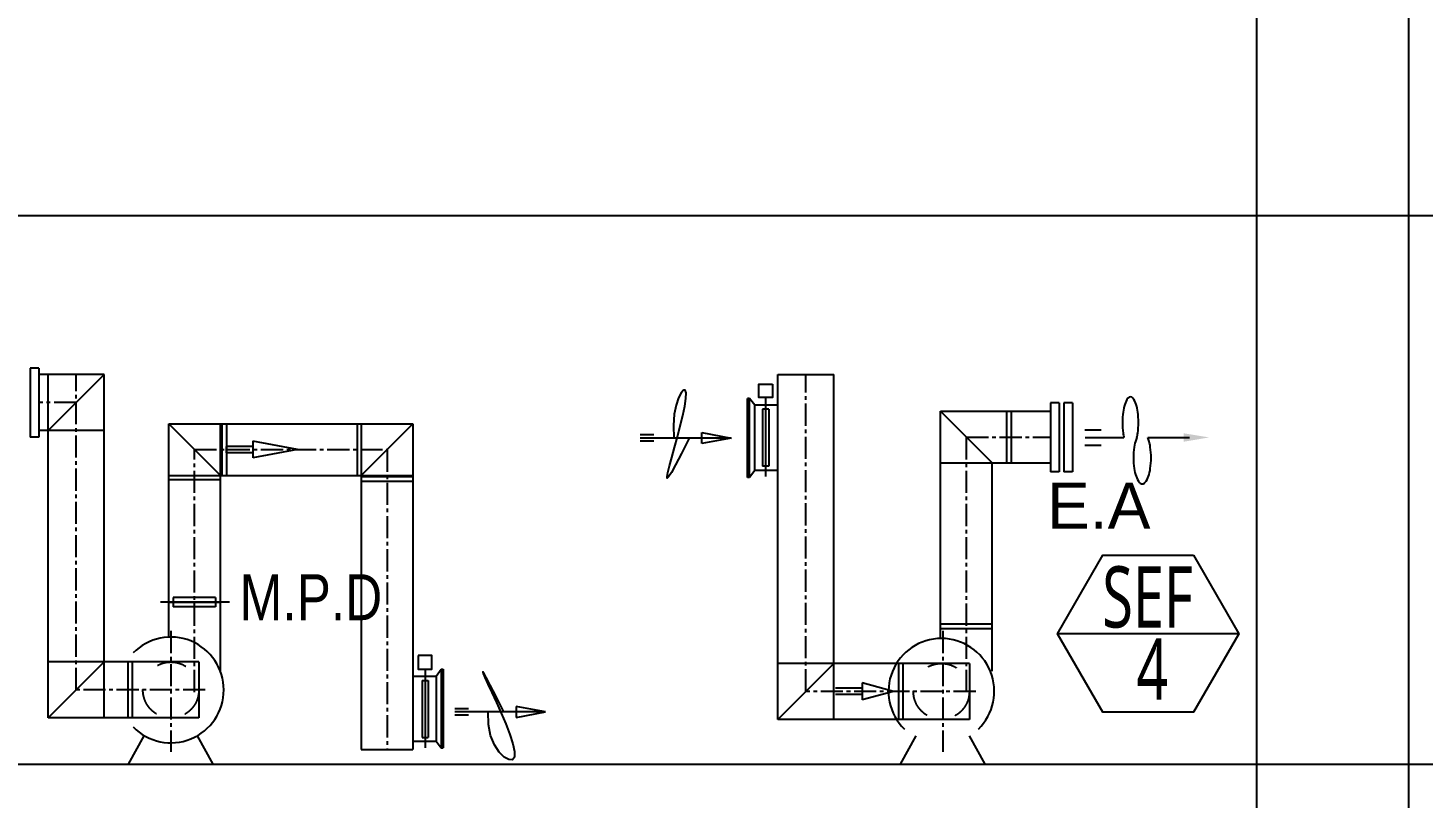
# Model space of a CAD drawing. Header units: millimetres. Extents: x 8533 to 164433, y 5768 to 115327.
# Drawn here: x 21347 to 33168, y 32986 to 39510 of the extents above; entities that cross this region are included whole.
import ezdxf
from ezdxf.enums import TextEntityAlignment as Align

# ---------------------------------------------------------------- set-up
doc = ezdxf.new("R2010")
doc.units = ezdxf.units.MM
doc.header["$LTSCALE"] = 250
doc.linetypes.add('CENTER2', pattern=[1.125, 0.75, -0.125, 0.125, -0.125])
doc.linetypes.add('HIDDEN', pattern=[2, 1, -1])
for name, color, linetype in [('ARC', 8, 'Continuous'), ('OUT', 4, 'Continuous'), ('p', 3, 'Continuous'), ('st', 4, 'Continuous'), ('text', 3, 'Continuous'), ('전실제연_인버터', 3, 'Continuous')]:
    doc.layers.add(name, color=color, linetype=linetype)
doc.styles.get("Standard").update_dxf_attribs({"font": ''})
doc.styles.add('STYLE1', font='arial.ttf')
doc.styles.get('Standard').set_extended_font_data('Malgun Gothic')

msp = doc.modelspace()

# ---------------------------------------------------------------- linework, layer by layer
at = {"layer": 'ARC'}
for p, q in [((17208, 37921), (130283, 37921)), ((19211, 33274), (124754, 33274))]:
    msp.add_line(p, q, dxfattribs=at)
at = {"layer": 'OUT'}
for p, q in [((27461, 36370), (27445, 36370)), ((27445, 35702), (27445, 36370)), ((27505, 36313), (27461, 36370)), ((27461, 35702), (27461, 36370)), ((27702, 36313), (27505, 36313)), ((27505, 35761), (27505, 36313)), ((27598, 36378), (27598, 35709)), ((27624, 36281), (27572, 36281)), ((27572, 36281), (27572, 35798)), ((27624, 36281), (27624, 35798)), ((27461, 35702), (27445, 35702)), ((27505, 35761), (27461, 35702)), ((27702, 35761), (27505, 35761)), ((27624, 35798), (27572, 35798)), ((24713, 34079), (24713, 33411)), ((24805, 34020), (24850, 34079)), ((24850, 34079), (24866, 34079)), ((24850, 34079), (24850, 33411)), ((24866, 34079), (24866, 33411)), ((24609, 34020), (24805, 34020)), ((24687, 33983), (24687, 33500)), ((24687, 33983), (24739, 33983)), ((24739, 33983), (24739, 33500)), ((24805, 34020), (24805, 33468)), ((24609, 33468), (24805, 33468)), ((24687, 33500), (24739, 33500)), ((24805, 33468), (24850, 33411)), ((24850, 33411), (24866, 33411))]:
    msp.add_line(p, q, dxfattribs=at)
at = {"layer": 'OUT', "color": 1, "linetype": 'Continuous'}
msp.add_line((31606, 34378, 0), (30070, 34378, 0), dxfattribs=at)
at = {"layer": 'OUT', "elevation": 0}
for points in [[(27655, 36493), (27655, 36378), (27540, 36378), (27540, 36493)], [(24655, 34195), (24655, 34079), (24771, 34079), (24771, 34195)]]:
    msp.add_lwpolyline(points, close=True, dxfattribs=at)
at = {"layer": 'OUT', "color": 1, "linetype": 'Continuous', "elevation": 0}
msp.add_lwpolyline([(31222, 35043), (31606, 34378), (31222, 33713), (30454, 33713), (30070, 34378), (30454, 35043)], close=True, dxfattribs=at)
at = {"layer": 'p', "color": 4, "linetype": 'Continuous'}
msp.add_line((33048, 15017), (33048, 91126), dxfattribs=at)
at = {"layer": 'p', "color": 1}
for p, q in [((26652, 36062), (26535, 36062)), ((27305, 36036), (26535, 36036)), ((26652, 36010), (26535, 36010)), ((25080, 33742), (24964, 33742)), ((25733, 33716), (24964, 33716)), ((25080, 33690), (24964, 33690))]:
    msp.add_line(p, q, dxfattribs=at)
at = {"layer": 'p', "color": 1, "linetype": 'Continuous'}
for p, q in [((27056, 36082), (27305, 36036)), ((27056, 35989), (27056, 36082)), ((27305, 36036), (27056, 35989)), ((25485, 33763), (25485, 33670)), ((25733, 33716), (25485, 33763)), ((25485, 33670), (25733, 33716))]:
    msp.add_line(p, q, dxfattribs=at)
at = {"layer": 'p', "color": 1}
for points in [[(26951, 36036), (26885, 35906), (26835, 35810), (26799, 35744), (26776, 35707), (26764, 35697), (26763, 35710), (26769, 35745), (26783, 35800), (26802, 35871), (26825, 35955), (26850, 36046), (26874, 36138), (26895, 36226), (26912, 36306), (26922, 36372), (26924, 36418), (26916, 36441), (26901, 36440), (26881, 36418), (26859, 36376), (26839, 36315), (26824, 36237), (26816, 36143), (26819, 36036)], [(25380, 33716), (25314, 33846), (25264, 33942), (25230, 34008), (25209, 34045), (25201, 34055), (25205, 34042), (25220, 34007), (25245, 33952), (25278, 33881), (25317, 33797), (25357, 33706), (25396, 33614), (25430, 33526), (25456, 33446), (25470, 33380), (25470, 33334), (25452, 33311), (25421, 33312), (25382, 33334), (25340, 33376), (25300, 33437), (25268, 33515), (25249, 33609), (25248, 33716)], [(25380, 33716), (25314, 33846), (25264, 33942), (25230, 34008), (25209, 34045), (25201, 34055), (25205, 34042), (25220, 34007), (25245, 33952), (25278, 33881), (25317, 33797), (25357, 33706), (25396, 33614), (25430, 33526), (25456, 33446), (25470, 33380), (25470, 33334), (25452, 33311), (25421, 33312), (25382, 33334), (25340, 33376), (25300, 33437), (25268, 33515), (25249, 33609), (25248, 33716)]]:
    msp.add_lwpolyline(points, dxfattribs=at)
at = {"layer": 'st', "color": 4}
for p, q in [((21440, 36628), (21367, 36628)), ((21367, 36628), (21367, 36044)), ((21440, 36628), (21440, 36044)), ((21993, 36573), (21440, 36573)), ((21519, 33665), (21519, 36573)), ((21993, 33665), (21993, 36573)), ((27702, 33653), (27702, 36573)), ((27702, 36573), (28176, 36573)), ((28176, 33653), (28176, 36573)), ((30012, 36335), (30012, 35751)), ((30085, 36335), (30012, 36335)), ((30085, 36335), (30085, 35751)), ((30124, 36335), (30124, 35751)), ((30197, 36335), (30124, 36335)), ((30197, 36335), (30197, 35751)), ((29519, 35824), (29080, 36263)), ((29080, 34350), (29080, 36263)), ((29080, 36263), (30012, 36263)), ((29639, 36263), (29639, 35824)), ((29678, 36263), (29678, 35824)), ((21993, 36099), (21440, 36099)), ((22540, 34350), (22540, 36157)), ((22540, 36157), (24609, 36157)), ((22979, 35719), (22540, 36157)), ((22978, 34060), (22978, 36157)), ((22991, 36157), (22991, 35719)), ((23031, 36157), (23031, 35719)), ((24138, 36157), (24138, 35719)), ((24171, 35719), (24609, 36157)), ((24171, 36157), (24171, 33398)), ((24609, 36157), (24609, 33398)), ((21440, 36044), (21367, 36044)), ((23028, 35965), (23028, 35911)), ((23253, 35965), (23028, 35965)), ((23253, 36009), (23253, 35867)), ((23632, 35938), (23253, 36009)), ((23632, 35938), (23253, 35867)), ((23253, 35911), (23028, 35911)), ((29080, 35825), (30012, 35825)), ((29518, 34060), (29518, 35825)), ((22540, 35719), (24609, 35719)), ((24609, 35706), (24171, 35706)), ((30085, 35751), (30012, 35751)), ((30197, 35751), (30124, 35751)), ((22540, 35686), (22979, 35686)), ((24609, 35667), (24171, 35667)), ((22540, 34646), (22979, 34646)), ((29080, 34463), (29519, 34463)), ((29080, 34424), (29519, 34424)), ((22796, 34139), (21519, 34139)), ((22194, 34139), (22194, 33665)), ((22231, 34139), (22231, 33665)), ((22796, 34139), (22796, 33665)), ((29324, 34127), (27702, 34127)), ((28723, 34127), (28723, 33653)), ((28760, 34127), (28760, 33653)), ((29324, 34127), (29324, 33653)), ((28415, 33962), (28415, 33819)), ((28680, 33890), (28415, 33962)), ((28415, 33917), (28190, 33917)), ((28415, 33864), (28190, 33864)), ((28680, 33890), (28415, 33819)), ((22796, 33665), (21519, 33665)), ((29324, 33653), (27702, 33653)), ((22200, 33274), (22333, 33514)), ((22917, 33274), (22784, 33514)), ((28740, 33274), (28873, 33514)), ((29457, 33274), (29324, 33514)), ((24171, 33398), (24609, 33398)), ((22200, 33274), (22917, 33274)), ((28740, 33274), (29457, 33274))]:
    msp.add_line(p, q, dxfattribs=at)
at = {"layer": 'st'}
for p, q in [((21519, 36099), (21993, 36573)), ((23056, 34646), (22471, 34646)), ((22938, 34686), (22579, 34686)), ((22579, 34686), (22579, 34606)), ((22938, 34686), (22938, 34606)), ((22938, 34606), (22579, 34606)), ((21519, 33665), (21993, 34139)), ((27702, 33653), (28176, 34127))]:
    msp.add_line(p, q, dxfattribs=at)
at = {"layer": 'st', "color": 1, "linetype": 'CENTER2'}
for p, q in [((21756, 33902), (21756, 36573)), ((27939, 33890), (27939, 36573)), ((21756, 36336), (21440, 36336)), ((22759, 33884), (22759, 35938)), ((22759, 35938), (24390, 35938)), ((24390, 35938), (24390, 33398)), ((29299, 33884), (29299, 36043)), ((29299, 36043), (30012, 36043)), ((22559, 34402), (22559, 33379)), ((22849, 33902), (21756, 33902)), ((29378, 33890), (27939, 33890))]:
    msp.add_line(p, q, dxfattribs=at)
at = {"layer": 'st', "color": 1}
for p, q in [((30302, 36106), (30442, 36106)), ((30302, 35975), (30442, 35975)), ((30305, 36041), (30634, 36041)), ((30743, 36041), (30744, 36041)), ((30835, 36041), (31190, 36041))]:
    msp.add_line(p, q, dxfattribs=at)
at = {"layer": 'st', "color": 4, "linetype": 'CENTER2'}
msp.add_line((29099, 34402), (29099, 33379), dxfattribs=at)
at = {"layer": 'st', "color": 1, "elevation": 0}
for points in [[(30744, 36041, 0.02484), (30751, 36078, 0.032193), (30757, 36167, 0.032193), (30751, 36256, 0.043567), (30737, 36320, 0.086075), (30710, 36374, 0.23532), (30689, 36384, 0.23532), (30668, 36374, 0.086075), (30641, 36320, 0.043567), (30627, 36256, 0.032193), (30621, 36167, 0.032193), (30627, 36078, 0.02484), (30634, 36041)], [(30743, 36041, 0.025799), (30736, 36024, 0.046785), (30721, 35958, 0.034822), (30714, 35868, 0.034822), (30721, 35778, 0.046785), (30736, 35712, 0.089905), (30766, 35658, 0.225171), (30789, 35647, 0.225171), (30812, 35658, 0.089905), (30842, 35712, 0.046785), (30857, 35778, 0.034822), (30864, 35868, 0.034822), (30857, 35958, 0.046785), (30842, 36024, 0.025799), (30835, 36041)]]:
    msp.add_lwpolyline(points, format="xyb", dxfattribs=at)
at = {"layer": 'st', "color": 4, "linetype": 'HIDDEN'}
for centre in [(22559, 33902), (29087, 33890)]:
    msp.add_circle(centre, 237, dxfattribs=at)
at = {"layer": 'st', "color": 4}
for centre, start, end in [((22559, 33902), 224.3784, 135.6216), ((29087, 33890), 314.3784, 225.6216)]:
    msp.add_arc(centre, 448, start, end, dxfattribs=at)
at = {"layer": 'st', "color": 1}
msp.add_solid([(31141, 36005), (31141, 36076), (31356, 36041)], dxfattribs=at)
at = {"layer": '전실제연_인버터'}
msp.add_line((31757, 51664), (31757, 28447), dxfattribs=at)

# ---------------------------------------------------------------- texts
at = {"layer": 'st', "color": 2, "style": 'STYLE1'}
msp.add_text('E.A', height=389.3, dxfattribs=at).set_placement((29982, 35268))
at = {"layer": 'st', "color": 2, "style": 'STYLE1', "width": 0.8}
msp.add_text('M.P.D', height=389.3, dxfattribs=at).set_placement((23141, 34493))
at = {"layer": 'text', "width": 0.7}
for s, height, p in [('SEF', 518.4, (30834, 34431, 0)), ('4', 518, (30874, 33819, 0))]:
    msp.add_text(s, height=height, dxfattribs=at).set_placement(p, align=Align.CENTER)

doc.saveas('drawing.dxf')
